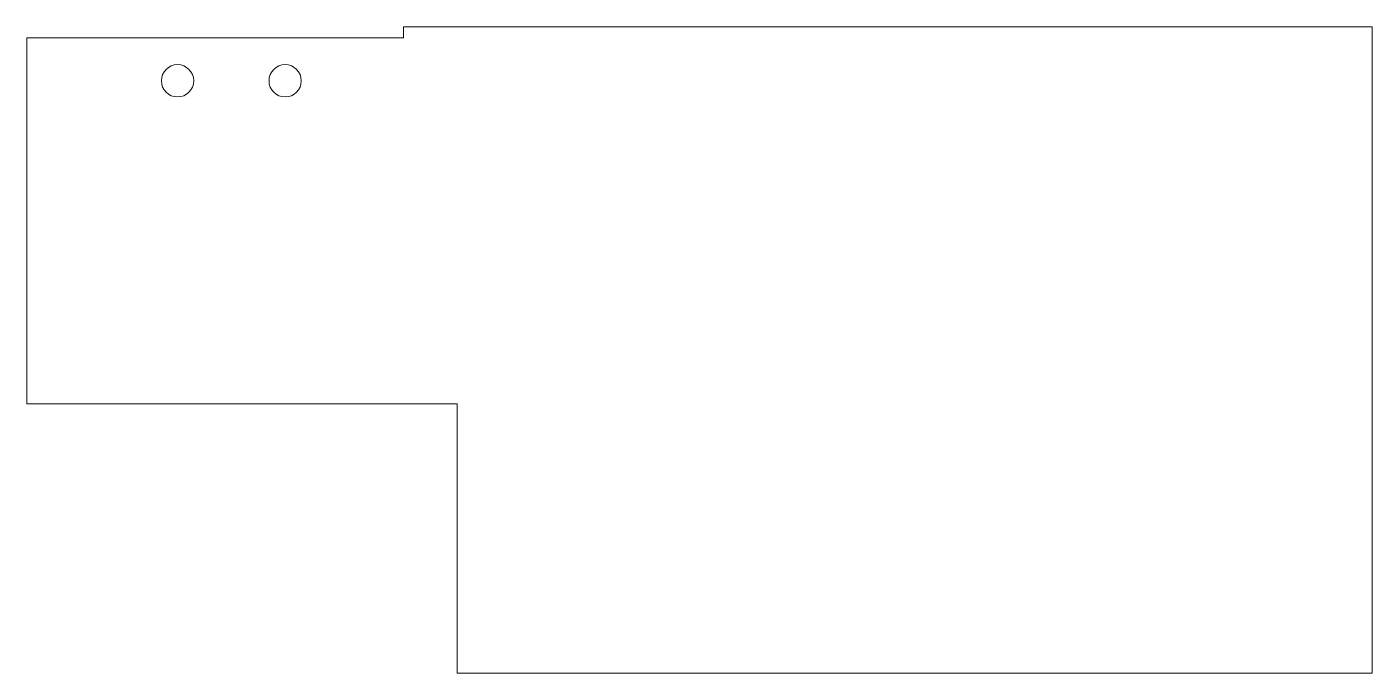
# Model space of a CAD drawing. Header units: millimetres. Extents: x -46 to 79, y -31 to 29.
import ezdxf

# ---------------------------------------------------------------- set-up
doc = ezdxf.new("R2010")
doc.units = ezdxf.units.MM

msp = doc.modelspace()

# ---------------------------------------------------------------- linework, layer by layer
at = {"color": 7, "linetype": 'Continuous', "lineweight": 15}
for p, q in [((79.32, 29.43), (-10.68, 29.43)), ((-10.68, 28.43), (-10.68, 29.43)), ((79.32, -30.57), (79.32, 29.43)), ((-45.68, 28.43), (-45.68, -5.57)), ((-45.68, 28.43), (-10.68, 28.43)), ((-5.68, -5.57), (-45.68, -5.57)), ((-5.68, -30.57), (-5.68, -5.57)), ((-5.68, -30.57), (79.32, -30.57))]:
    msp.add_line(p, q, dxfattribs=at)
for centre in [(-31.68, 24.43), (-21.68, 24.43)]:
    msp.add_circle(centre, 1.5, dxfattribs=at)

doc.saveas('drawing.dxf')
